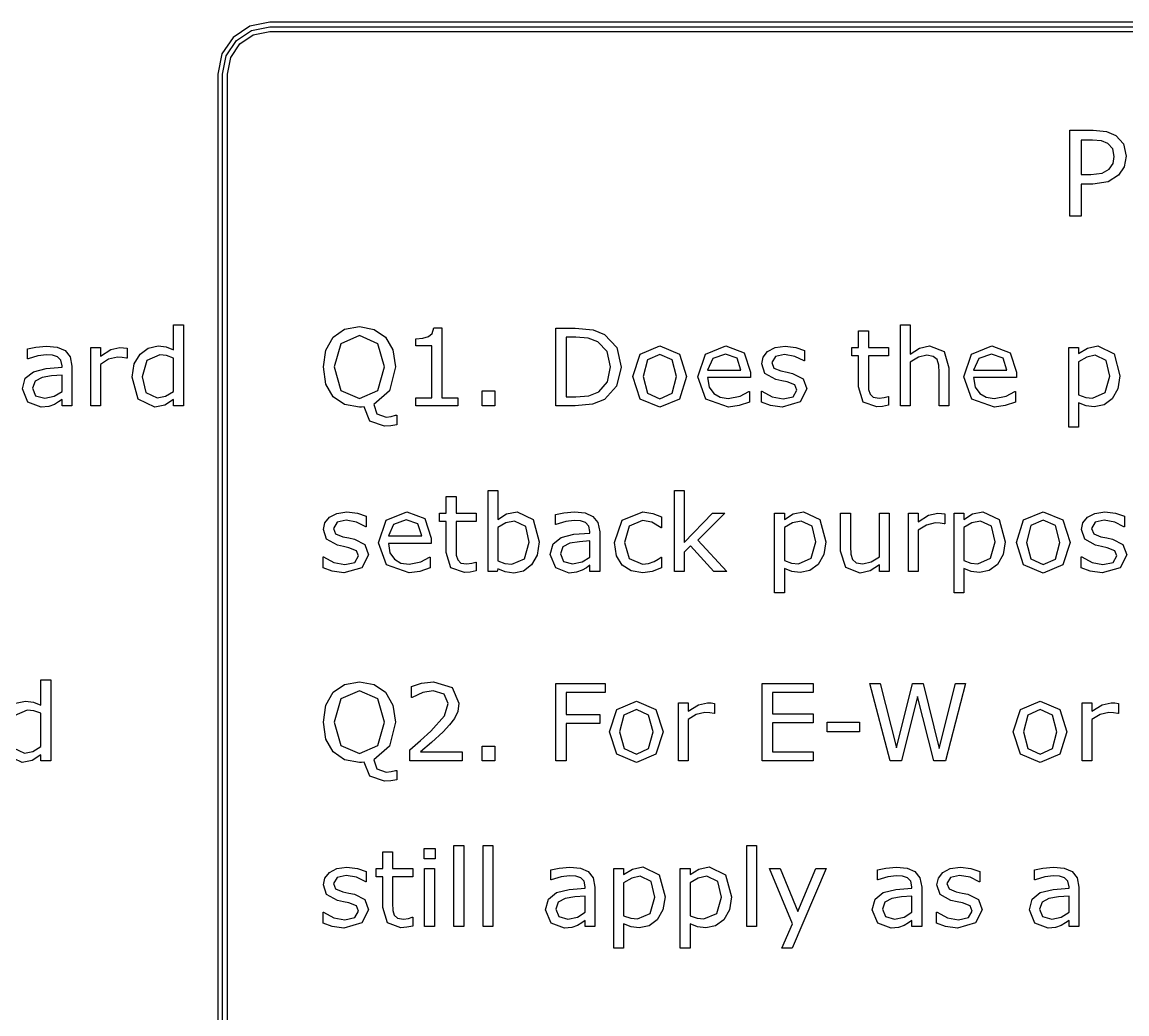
# Model space of a CAD drawing. Header units: inches. Extents: x -33163 to 19162, y -8858 to 30669.
# Drawn here: x 7019 to 7891, y 23591 to 24374 of the extents above; entities that cross this region are included whole.
import ezdxf

# ---------------------------------------------------------------- set-up
doc = ezdxf.new("R2010")
doc.units = ezdxf.units.IN
doc.layers.add('Layer 1', color=7, linetype='Continuous')
doc.layers.add('SOLID-2', color=253, linetype='Continuous')

# ---------------------------------------------------------------- blocks, each defined once
blk = doc.blocks.new('A$C0f725650')
at = {"layer": 'Layer 1', "color": 7}
for points in [[(112.21704, 118.63912), (111.763808, 118.547642), (111.393737, 118.298155), (111.14425, 117.928084), (111.052772, 117.474852), (111.052772, 72.495742), (111.14425, 72.04251), (111.393737, 71.672439), (111.763808, 71.422952), (112.21704, 71.331474), (191.59194, 71.331474), (192.045172, 71.422952), (192.415243, 71.672439), (192.66473, 72.04251), (192.756208, 72.495742), (192.756208, 117.474852), (192.66473, 117.928084), (192.415243, 118.298155), (192.045172, 118.547642), (191.59194, 118.63912), (112.21704, 118.63912)], [(112.21704, 118.533184), (191.59194, 118.533184), (192.004656, 118.45027), (192.340974, 118.223886), (192.567358, 117.887568), (192.650272, 117.474852), (192.650272, 72.495742), (192.567358, 72.083026), (192.340974, 71.746708), (192.004656, 71.520324), (191.59194, 71.43741), (112.21704, 71.43741), (111.804324, 71.520324), (111.468006, 71.746708), (111.241622, 72.083026), (111.158708, 72.495742), (111.158708, 117.474852), (111.241622, 117.887568), (111.468006, 118.223886), (111.804324, 118.45027), (112.21704, 118.533184), (112.21704, 118.533184)], [(112.21704, 118.427248), (191.59194, 118.427248), (191.964141, 118.352899), (192.266706, 118.149618), (192.469987, 117.847053), (192.544336, 117.474852), (192.544336, 72.495742), (192.469987, 72.123541), (192.266706, 71.820976), (191.964141, 71.617695), (191.59194, 71.543346), (112.21704, 71.543346), (111.844839, 71.617695), (111.542274, 71.820976), (111.338993, 72.123541), (111.264644, 72.495742), (111.264644, 117.474852), (111.338993, 117.847053), (111.542274, 118.149618), (111.844839, 118.352899), (112.21704, 118.427248), (112.21704, 118.427248)], [(131.341171, 115.642149), (131.295953, 115.404437), (131.17193, 115.215819), (130.936803, 115.065959), (130.594449, 115.016865), (130.33865, 115.016865), (130.33865, 114.299856), (130.082851, 114.299856), (130.082851, 116.223509), (130.604783, 116.223509), (130.898047, 116.193794), (131.111211, 116.103362), (131.280452, 115.919911), (131.341171, 115.642149), (131.341171, 115.642149)], [(131.075037, 115.635693), (131.040157, 115.80881), (130.934221, 115.928957), (130.792111, 115.9858), (130.591864, 116.003898), (130.33865, 116.003898), (130.33865, 115.235212), (130.554399, 115.235212), (130.806321, 115.262343), (130.963934, 115.351483), (131.049201, 115.481965), (131.075024, 115.635704), (131.075037, 115.635693)], [(110.282922, 110.066528), (110.064332, 110.066528), (110.064332, 110.202566), (109.867831, 110.075831), (109.645754, 110.030484), (109.276009, 110.209543), (109.139971, 110.706022), (109.18648, 111.000191), (109.314379, 111.219946), (109.498087, 111.35482), (109.716678, 111.401328), (109.898063, 111.379235), (110.064332, 111.31296), (110.064332, 111.875715), (110.282922, 111.875715), (110.282922, 110.066528)], [(115.052005, 109.642137), (114.913641, 109.617716), (114.77528, 109.609567), (114.449718, 109.721186), (114.317168, 110.038609), (114.262521, 110.032788), (114.212522, 110.030407), (113.879986, 110.09087), (113.626513, 110.266439), (113.464895, 110.548979), (113.409084, 110.931513), (113.464895, 111.31056), (113.627675, 111.598913), (113.881148, 111.773321), (114.212522, 111.833784), (114.546222, 111.77216), (114.798534, 111.598913), (114.960152, 111.314047), (115.017125, 110.931513), (114.886899, 110.396664), (114.539248, 110.092031), (114.602033, 109.886231), (114.813647, 109.812978), (114.926431, 109.828086), (115.020612, 109.853671), (115.052005, 109.853671), (115.052005, 109.642137)], [(116.410061, 110.066528), (115.472908, 110.066528), (115.472908, 110.243262), (115.833353, 110.243262), (115.833353, 111.403654), (115.472908, 111.403654), (115.472908, 111.561784), (115.629878, 111.5734), (115.756613, 111.609444), (115.84033, 111.682696), (115.876374, 111.803619), (116.056594, 111.803619), (116.056594, 110.243251), (116.410061, 110.243251), (116.410061, 110.066528)], [(120.062159, 110.930429), (119.958678, 110.502548), (119.685438, 110.204892), (119.420339, 110.099085), (119.03664, 110.066528), (118.599459, 110.066528), (118.599459, 111.797816), (119.031989, 111.797816), (119.43429, 111.760608), (119.687763, 111.660614), (119.963326, 111.366448), (120.062159, 110.930429), (120.062159, 110.930429)], [(127.382633, 110.066528), (127.164043, 110.066528), (127.164043, 110.806016), (127.153565, 110.973447), (127.115198, 111.096695), (127.031481, 111.168786), (126.88963, 111.193207), (126.702433, 111.149024), (126.515235, 111.036241), (126.515235, 110.066528), (126.296644, 110.066528), (126.296644, 111.875717), (126.515235, 111.875717), (126.515235, 111.221107), (126.726848, 111.353658), (126.951255, 111.401328), (127.272165, 111.274593), (127.382623, 110.9095), (127.382633, 110.066528)], [(114.777603, 110.93159), (114.626452, 111.451326), (114.213687, 111.635034), (113.798595, 111.451326), (113.648603, 110.93159), (113.802083, 110.409531), (114.213687, 110.229307), (114.624126, 110.409531), (114.777603, 110.93159), (114.777603, 110.93159)], [(119.821476, 110.933921), (119.750549, 111.276924), (119.538935, 111.496676), (119.321506, 111.576905), (119.045943, 111.600162), (118.829678, 111.600162), (118.829678, 110.264198), (119.045943, 110.264198), (119.33546, 110.288619), (119.563351, 110.37931), (119.756364, 110.596739), (119.821476, 110.933926), (119.821476, 110.933921)], [(126.032718, 110.078162), (125.897841, 110.051418), (125.76878, 110.040967), (125.466473, 110.147938), (125.362992, 110.490938), (125.362992, 111.181595), (125.215325, 111.181595), (125.215325, 111.365302), (125.362992, 111.365302), (125.362992, 111.738536), (125.581582, 111.738536), (125.581582, 111.365302), (126.032718, 111.365302), (126.032718, 111.181595), (125.581582, 111.181595), (125.581582, 110.58977), (125.586239, 110.429314), (125.618793, 110.322345), (125.688559, 110.253744), (125.825758, 110.232816), (125.93738, 110.247923), (126.021094, 110.274665), (126.03271, 110.274665), (126.032718, 110.078162)], [(107.792381, 110.066528), (107.574952, 110.066528), (107.574952, 110.204892), (107.495887, 110.149081), (107.400545, 110.093269), (107.274971, 110.049087), (107.108702, 110.030487), (106.811046, 110.146758), (106.688962, 110.443252), (106.751747, 110.681609), (106.933132, 110.825786), (107.217998, 110.896713), (107.574952, 110.924616), (107.574952, 110.958337), (107.548208, 111.081585), (107.473794, 111.158322), (107.362175, 111.194369), (107.226137, 111.203682), (107.034288, 111.180425), (106.815697, 111.115314), (106.804082, 111.115314), (106.804082, 111.337392), (106.988954, 111.375761), (107.227312, 111.39669), (107.465669, 111.373433), (107.642403, 111.296693), (107.754025, 111.15833), (107.792395, 110.947878), (107.792381, 110.066528)], [(109.023698, 111.126926), (109.012083, 111.126926), (108.91674, 111.143198), (108.808608, 111.149019), (108.613269, 111.103672), (108.431886, 110.988563), (108.431886, 110.066528), (108.213296, 110.066528), (108.213296, 111.365284), (108.431886, 111.365284), (108.431886, 111.173435), (108.660941, 111.321101), (108.864416, 111.365284), (108.946969, 111.361791), (109.023708, 111.35134), (109.023698, 111.126926)], [(121.523694, 110.71533), (121.360915, 110.2142), (120.924895, 110.030489), (120.48655, 110.2142), (120.324932, 110.71533), (120.48655, 111.216461), (120.924895, 111.401333), (121.360915, 111.216461), (121.523694, 110.71533), (121.523694, 110.71533)], [(122.949188, 110.693238), (121.992271, 110.693238), (122.028315, 110.48395), (122.127147, 110.338609), (122.270159, 110.254893), (122.45387, 110.22699), (122.720133, 110.279311), (122.91198, 110.383956), (122.923595, 110.383956), (122.923595, 110.145599), (122.698027, 110.067695), (122.456182, 110.036302), (121.951562, 110.21071), (121.77018, 110.708353), (121.943423, 111.214136), (122.401536, 111.401333), (122.80616, 111.247854), (122.949175, 110.811834), (122.949188, 110.693238)], [(124.208413, 110.440929), (124.060746, 110.149086), (123.659609, 110.035141), (123.39451, 110.068859), (123.193358, 110.144434), (123.193358, 110.389769), (123.204974, 110.389769), (123.43519, 110.265357), (123.678199, 110.220013), (123.903766, 110.266521), (123.985157, 110.413023), (123.940975, 110.529294), (123.771216, 110.596734), (123.649132, 110.621155), (123.513094, 110.651386), (123.270085, 110.783937), (123.199158, 111.000202), (123.231715, 111.151355), (123.332873, 111.278091), (123.497978, 111.364133), (123.723546, 111.396687), (123.958413, 111.36762), (124.15724, 111.299019), (124.15724, 111.065313), (124.145624, 111.065313), (123.942149, 111.168797), (123.707279, 111.211815), (123.504968, 111.165307), (123.422413, 111.029269), (123.472411, 110.908346), (123.630542, 110.842071), (123.765416, 110.814165), (123.89099, 110.78858), (124.12586, 110.668822), (124.208413, 110.440929), (124.208413, 110.440929)], [(128.890677, 110.693233), (127.933762, 110.693233), (127.969806, 110.483945), (128.068636, 110.338604), (128.211651, 110.254887), (128.395359, 110.226984), (128.661622, 110.279306), (128.853471, 110.383951), (128.865087, 110.383951), (128.865087, 110.145593), (128.639522, 110.06769), (128.397674, 110.036297), (127.893056, 110.210705), (127.711671, 110.708348), (127.884918, 111.21413), (128.343027, 111.401328), (128.747654, 111.247849), (128.890666, 110.811829), (128.890677, 110.693233)], [(131.202161, 110.731602), (131.156817, 110.442085), (131.028918, 110.221169), (130.847533, 110.087457), (130.627778, 110.040948), (130.44407, 110.063041), (130.277801, 110.131639), (130.277801, 109.587487), (130.05921, 109.587487), (130.05921, 111.365284), (130.277801, 111.365284), (130.277801, 111.229246), (130.473137, 111.351332), (130.705682, 111.401328), (131.070775, 111.223433), (131.202161, 110.731602), (131.202161, 110.731602)], [(110.064332, 110.386277), (110.064332, 111.131578), (109.906201, 111.186225), (109.753886, 111.201332), (109.467856, 111.073433), (109.365539, 110.710666), (109.444602, 110.358363), (109.698075, 110.238602), (109.886437, 110.279298), (110.064332, 110.386269), (110.064332, 110.386277)], [(121.298129, 110.71533), (121.199297, 111.089726), (120.924895, 111.212974), (120.648168, 111.089726), (120.5505, 110.71533), (120.649332, 110.344422), (120.924895, 110.218848), (121.198135, 110.343261), (121.298129, 110.71533), (121.298129, 110.71533)], [(122.73641, 110.860669), (122.649206, 111.126932), (122.38992, 111.221113), (122.109706, 111.117632), (121.992271, 110.860669), (122.73641, 110.860669)], [(128.677902, 110.860663), (128.590698, 111.126926), (128.331412, 111.221107), (128.051195, 111.117626), (127.933762, 110.860663), (128.677902, 110.860663)], [(130.976594, 110.725782), (130.896367, 111.076923), (130.649871, 111.193194), (130.460347, 111.152498), (130.277801, 111.04553), (130.277801, 110.309529), (130.437093, 110.252556), (130.589408, 110.237449), (130.874274, 110.360697), (130.976594, 110.725789), (130.976594, 110.725782)], [(107.574952, 110.386277), (107.574952, 110.747882), (107.338921, 110.730446), (107.124979, 110.696728), (106.972664, 110.613011), (106.914527, 110.45837), (106.981966, 110.289775), (107.187767, 110.233964), (107.398219, 110.278147), (107.574952, 110.386282), (107.574952, 110.386277)], [(117.235589, 110.066528), (116.957701, 110.066528), (116.957701, 110.397902), (117.235589, 110.397902), (117.235589, 110.066528)], [(118.230877, 107.021627), (118.184368, 106.728623), (118.06112, 106.510032), (117.879735, 106.371669), (117.662309, 106.326322), (117.469296, 106.353063), (117.306516, 106.422829), (117.292565, 106.362366), (117.087926, 106.362366), (117.087926, 108.171555), (117.306516, 108.171555), (117.306516, 107.525084), (117.501853, 107.648332), (117.734397, 107.697166), (118.097164, 107.520433), (118.230877, 107.021627), (118.230877, 107.021627)], [(122.421313, 106.362366), (122.13296, 106.362366), (121.612062, 106.930936), (121.470211, 106.79606), (121.470211, 106.362366), (121.251618, 106.362366), (121.251618, 108.171555), (121.470211, 108.171555), (121.470211, 107.011163), (122.101567, 107.661122), (122.37713, 107.661122), (121.77368, 107.061159), (122.421313, 106.362366)], [(116.823988, 106.373994), (116.689112, 106.34725), (116.560051, 106.336799), (116.257744, 106.44377), (116.154263, 106.78677), (116.154263, 107.477427), (116.006596, 107.477427), (116.006596, 107.661135), (116.154263, 107.661135), (116.154263, 108.034369), (116.372853, 108.034369), (116.372853, 107.661135), (116.823988, 107.661135), (116.823988, 107.477427), (116.372853, 107.477427), (116.372853, 106.885603), (116.37751, 106.725146), (116.410067, 106.618178), (116.479829, 106.549577), (116.617029, 106.528648), (116.728651, 106.543756), (116.812365, 106.570498), (116.82398, 106.570498), (116.823988, 106.373994)], [(114.418323, 106.736762), (114.270659, 106.444919), (113.869522, 106.330973), (113.604421, 106.364692), (113.403271, 106.440267), (113.403271, 106.685602), (113.414887, 106.685602), (113.645106, 106.56119), (113.888114, 106.515845), (114.113682, 106.562354), (114.19507, 106.708856), (114.150888, 106.825127), (113.981131, 106.892567), (113.859045, 106.916988), (113.723007, 106.947219), (113.48, 107.07977), (113.409074, 107.296034), (113.441631, 107.447188), (113.542786, 107.573923), (113.707894, 107.659966), (113.933459, 107.69252), (114.168329, 107.663453), (114.367153, 107.594852), (114.367153, 107.361146), (114.355537, 107.361146), (114.152062, 107.464629), (113.917192, 107.507648), (113.714879, 107.46114), (113.632326, 107.325102), (113.682324, 107.204179), (113.840452, 107.137904), (113.975329, 107.109998), (114.100903, 107.084413), (114.33577, 106.964655), (114.418323, 106.736762), (114.418323, 106.736762)], [(115.818237, 106.989071), (114.86132, 106.989071), (114.897364, 106.779783), (114.996196, 106.634442), (115.139208, 106.550725), (115.322919, 106.522822), (115.589182, 106.575144), (115.781029, 106.679789), (115.792644, 106.679789), (115.792644, 106.441431), (115.567076, 106.363528), (115.325231, 106.332135), (114.820611, 106.506543), (114.639229, 107.004186), (114.812472, 107.509968), (115.270584, 107.697166), (115.675209, 107.543687), (115.818224, 107.107667), (115.818237, 106.989071)], [(119.580792, 106.362366), (119.363366, 106.362366), (119.363366, 106.50073), (119.284301, 106.444919), (119.188958, 106.389107), (119.063384, 106.344925), (118.897115, 106.326325), (118.599459, 106.442596), (118.477373, 106.73909), (118.540161, 106.977447), (118.721543, 107.121624), (119.006409, 107.192551), (119.363366, 107.220454), (119.363366, 107.254175), (119.336622, 107.377423), (119.262208, 107.45416), (119.150588, 107.490207), (119.01455, 107.49952), (118.822701, 107.476263), (118.604111, 107.411152), (118.592495, 107.411152), (118.592495, 107.63323), (118.777368, 107.671599), (119.015725, 107.692528), (119.254083, 107.669271), (119.430816, 107.592531), (119.542436, 107.454168), (119.580806, 107.243716), (119.580792, 106.362366)], [(120.962103, 106.443757), (120.753975, 106.362366), (120.545848, 106.333299), (120.287726, 106.373994), (120.086575, 106.499566), (119.955188, 106.711182), (119.908679, 107.009999), (120.083087, 107.509968), (120.545848, 107.691353), (120.764441, 107.65996), (120.962103, 107.583221), (120.962103, 107.340212), (120.950488, 107.340212), (120.743524, 107.459973), (120.536561, 107.50183), (120.242393, 107.376256), (120.135422, 107.009999), (120.240067, 106.648393), (120.536561, 106.522822), (120.671435, 106.540258), (120.794683, 106.585605), (120.884213, 106.636765), (120.950488, 106.684438), (120.962103, 106.684438), (120.962103, 106.443757)], [(124.631642, 107.02744), (124.586295, 106.737923), (124.458396, 106.517007), (124.277011, 106.383295), (124.057259, 106.336786), (123.873548, 106.358879), (123.707279, 106.427477), (123.707279, 105.883325), (123.488689, 105.883325), (123.488689, 107.661122), (123.707279, 107.661122), (123.707279, 107.525084), (123.902618, 107.64717), (124.13516, 107.697166), (124.500253, 107.519271), (124.631642, 107.02744), (124.631642, 107.02744)], [(126.048995, 106.362366), (125.830404, 106.362366), (125.830404, 106.506543), (125.618788, 106.37283), (125.395546, 106.326322), (125.076962, 106.450731), (124.963016, 106.818153), (124.963016, 107.661122), (125.181607, 107.661122), (125.181607, 106.921634), (125.19092, 106.751877), (125.230452, 106.632116), (125.311843, 106.557702), (125.457181, 106.534445), (125.642053, 106.578628), (125.830415, 106.691412), (125.830415, 107.661119), (126.049005, 107.661119), (126.048995, 106.362366)], [(127.289616, 107.422764), (127.278001, 107.422764), (127.182659, 107.439036), (127.074526, 107.444857), (126.87919, 107.39951), (126.697805, 107.284401), (126.697805, 106.362366), (126.479215, 106.362366), (126.479215, 107.661122), (126.697805, 107.661122), (126.697805, 107.469273), (126.92686, 107.616939), (127.130335, 107.661122), (127.21289, 107.657629), (127.28963, 107.647178), (127.289616, 107.422764)], [(128.638368, 107.02744), (128.593021, 106.737923), (128.465124, 106.517007), (128.283739, 106.383295), (128.063985, 106.336786), (127.880277, 106.358879), (127.714008, 106.427477), (127.714008, 105.883325), (127.495417, 105.883325), (127.495417, 107.661122), (127.714008, 107.661122), (127.714008, 107.525084), (127.909344, 107.64717), (128.141889, 107.697166), (128.506981, 107.519271), (128.638368, 107.02744), (128.638368, 107.02744)], [(130.085952, 107.011142), (129.923172, 106.510011), (129.487153, 106.326301), (129.048808, 106.510011), (128.88719, 107.011142), (129.048808, 107.512273), (129.487153, 107.697145), (129.923172, 107.512273), (130.085952, 107.011142), (130.085952, 107.011142)], [(131.352154, 106.73674), (131.204487, 106.444897), (130.80335, 106.330952), (130.538251, 106.364671), (130.337099, 106.440246), (130.337099, 106.685581), (130.348715, 106.685581), (130.578931, 106.561168), (130.82194, 106.515824), (131.047507, 106.562333), (131.128898, 106.708835), (131.084716, 106.825106), (130.914957, 106.892545), (130.792873, 106.916966), (130.656835, 106.947198), (130.413826, 107.079748), (130.342899, 107.296013), (130.375456, 107.447167), (130.476614, 107.573902), (130.641719, 107.659945), (130.867287, 107.692499), (131.102154, 107.663432), (131.300981, 107.594831), (131.300981, 107.361124), (131.289365, 107.361124), (131.08589, 107.464608), (130.85102, 107.507627), (130.648709, 107.461118), (130.566154, 107.32508), (130.616152, 107.204158), (130.774283, 107.137883), (130.909157, 107.109977), (131.034731, 107.084392), (131.269601, 106.964634), (131.352154, 106.73674), (131.352154, 106.73674)], [(115.605459, 107.156501), (115.518255, 107.422764), (115.258969, 107.516945), (114.978755, 107.413464), (114.86132, 107.156501), (115.605459, 107.156501)], [(118.005309, 107.015807), (117.928569, 107.368109), (117.680912, 107.489032), (117.487901, 107.447175), (117.306516, 107.341368), (117.306516, 106.597228), (117.465808, 106.539092), (117.618124, 106.52282), (117.901828, 106.641416), (118.005309, 107.015812), (118.005309, 107.015807)], [(124.406075, 107.02162), (124.325845, 107.372761), (124.079349, 107.489032), (123.889828, 107.448336), (123.707279, 107.341368), (123.707279, 106.605367), (123.866574, 106.548394), (124.018889, 106.533287), (124.303755, 106.656535), (124.406075, 107.021627), (124.406075, 107.02162)], [(128.4128, 107.02162), (128.332574, 107.372761), (128.086077, 107.489032), (127.896554, 107.448336), (127.714008, 107.341368), (127.714008, 106.605367), (127.8733, 106.548394), (128.025615, 106.533287), (128.310481, 106.656535), (128.4128, 107.021627), (128.4128, 107.02162)], [(129.860384, 107.011142), (129.761555, 107.385538), (129.487153, 107.508786), (129.210426, 107.385538), (129.112757, 107.011142), (129.21159, 106.640234), (129.487153, 106.51466), (129.76039, 106.639072), (129.860384, 107.011142), (129.860384, 107.011142)], [(119.363366, 106.682115), (119.363366, 107.04372), (119.127334, 107.026284), (118.913392, 106.992566), (118.761077, 106.908849), (118.70294, 106.754208), (118.770377, 106.585613), (118.976181, 106.529802), (119.186632, 106.573985), (119.363366, 106.68212), (119.363366, 106.682115)], [(107.319154, 102.129038), (107.100563, 102.129038), (107.100563, 102.265076), (106.904063, 102.138341), (106.681985, 102.092994), (106.312241, 102.272053), (106.176203, 102.768532), (106.222711, 103.062701), (106.35061, 103.282456), (106.534318, 103.41733), (106.752909, 103.463838), (106.934294, 103.441745), (107.100563, 103.37547), (107.100563, 103.938225), (107.319154, 103.938225), (107.319154, 102.129038)], [(115.052005, 101.704647), (114.913641, 101.680226), (114.77528, 101.672077), (114.449718, 101.783696), (114.317168, 102.101119), (114.262521, 102.095298), (114.212522, 102.092917), (113.879986, 102.15338), (113.626513, 102.328949), (113.464895, 102.611489), (113.409084, 102.994023), (113.464895, 103.37307), (113.627675, 103.661423), (113.881148, 103.835831), (114.212522, 103.896294), (114.546222, 103.83467), (114.798534, 103.661423), (114.960152, 103.376557), (115.017125, 102.994023), (114.886899, 102.459174), (114.539248, 102.154541), (114.602033, 101.948741), (114.813647, 101.875488), (114.926431, 101.890596), (115.020612, 101.916181), (115.052005, 101.916181), (115.052005, 101.704647)], [(116.508891, 102.129038), (115.33687, 102.129038), (115.33687, 102.372047), (115.581044, 102.581335), (115.810098, 102.789461), (116.115893, 103.132464), (116.198445, 103.408027), (116.108916, 103.618479), (115.861258, 103.695219), (115.632201, 103.658013), (115.39152, 103.544065), (115.379905, 103.544065), (115.379905, 103.788238), (115.59966, 103.862652), (115.867084, 103.89637), (116.284501, 103.767307), (116.435655, 103.419655), (116.410069, 103.234783), (116.336817, 103.073165), (116.229846, 102.931315), (116.082182, 102.776671), (115.825222, 102.539478), (115.577562, 102.327862), (116.508899, 102.327862), (116.508891, 102.129038)], [(114.777603, 102.9941), (114.626452, 103.513836), (114.213687, 103.697544), (113.798595, 103.513836), (113.648603, 102.9941), (113.802083, 102.472041), (114.213687, 102.291817), (114.624126, 102.472041), (114.777603, 102.9941), (114.777603, 102.9941)], [(119.705205, 103.655687), (118.829678, 103.655687), (118.829678, 103.167346), (119.581957, 103.167346), (119.581957, 102.962707), (118.829678, 102.962707), (118.829678, 102.129038), (118.599459, 102.129038), (118.599459, 103.860326), (119.705205, 103.860326), (119.705205, 103.655687)], [(124.349102, 102.129038), (123.208474, 102.129038), (123.208474, 103.860326), (124.349102, 103.860326), (124.349102, 103.655687), (123.438693, 103.655687), (123.438693, 103.181298), (124.349102, 103.181298), (124.349102, 102.976659), (123.438693, 102.976659), (123.438693, 102.333677), (124.349102, 102.333677), (124.349102, 102.129038)], [(127.752377, 103.860326), (127.302404, 102.129038), (127.043118, 102.129038), (126.679189, 103.566158), (126.323396, 102.129038), (126.069923, 102.129038), (125.611814, 103.860326), (125.847846, 103.860326), (126.211774, 102.420881), (126.569893, 103.860326), (126.803599, 103.860326), (127.165204, 102.406927), (127.52681, 103.860326), (127.752377, 103.860326)], [(120.999309, 102.777835), (120.83653, 102.276704), (120.40051, 102.092994), (119.962165, 102.276704), (119.800547, 102.777835), (119.962165, 103.278966), (120.40051, 103.463838), (120.83653, 103.278966), (120.999309, 102.777835), (120.999309, 102.777835)], [(122.148076, 103.189436), (122.13646, 103.189436), (122.041118, 103.205708), (121.932985, 103.211529), (121.737649, 103.166182), (121.556264, 103.051073), (121.556264, 102.129038), (121.337674, 102.129038), (121.337674, 103.427794), (121.556264, 103.427794), (121.556264, 103.235945), (121.785319, 103.383611), (121.988797, 103.427794), (122.071349, 103.424301), (122.148089, 103.41385), (122.148076, 103.189436)], [(130.018515, 102.777835), (129.855736, 102.276704), (129.419716, 102.092994), (128.981371, 102.276704), (128.819753, 102.777835), (128.981371, 103.278966), (129.419716, 103.463838), (129.855736, 103.278966), (130.018515, 102.777835), (130.018515, 102.777835)], [(131.167281, 103.189436), (131.155666, 103.189436), (131.060324, 103.205708), (130.952191, 103.211529), (130.756855, 103.166182), (130.57547, 103.051073), (130.57547, 102.129038), (130.35688, 102.129038), (130.35688, 103.427794), (130.57547, 103.427794), (130.57547, 103.235945), (130.804525, 103.383611), (131.008002, 103.427794), (131.090555, 103.424301), (131.167295, 103.41385), (131.167281, 103.189436)], [(107.100563, 102.448787), (107.100563, 103.194088), (106.942432, 103.248735), (106.790117, 103.263842), (106.504087, 103.135943), (106.40177, 102.773176), (106.480833, 102.420873), (106.734306, 102.301112), (106.922668, 102.341808), (107.100563, 102.448779), (107.100563, 102.448787)], [(120.773742, 102.777835), (120.674912, 103.152231), (120.40051, 103.275479), (120.123783, 103.152231), (120.026115, 102.777835), (120.124944, 102.406927), (120.40051, 102.281353), (120.673748, 102.405765), (120.773742, 102.777835), (120.773742, 102.777835)], [(129.792947, 102.777835), (129.694118, 103.152231), (129.419716, 103.275479), (129.142989, 103.152231), (129.04532, 102.777835), (129.14415, 102.406927), (129.419716, 102.281353), (129.692954, 102.405765), (129.792947, 102.777835), (129.792947, 102.777835)], [(125.385082, 102.781322), (124.659548, 102.781322), (124.659548, 102.991774), (125.385082, 102.991774), (125.385082, 102.781322)], [(117.235589, 102.129038), (116.957701, 102.129038), (116.957701, 102.460412), (117.235589, 102.460412), (117.235589, 102.129038)], [(116.543774, 98.424876), (116.325183, 98.424876), (116.325183, 100.234065), (116.543774, 100.234065), (116.543774, 98.424876)], [(117.19722, 98.424876), (116.978629, 98.424876), (116.978629, 100.234065), (117.19722, 100.234065), (117.19722, 98.424876)], [(123.085226, 98.424868), (122.866635, 98.424868), (122.866635, 100.234058), (123.085226, 100.234058), (123.085226, 98.424868)], [(115.405472, 98.436504), (115.270598, 98.40976), (115.141534, 98.399309), (114.839227, 98.50628), (114.735746, 98.84928), (114.735746, 99.539937), (114.588082, 99.539937), (114.588082, 99.723645), (114.735746, 99.723645), (114.735746, 100.096879), (114.954336, 100.096879), (114.954336, 99.723645), (115.405472, 99.723645), (115.405472, 99.539937), (114.954336, 99.539937), (114.954336, 98.948113), (114.958993, 98.787656), (114.99155, 98.680688), (115.061313, 98.612087), (115.198512, 98.591158), (115.310134, 98.606266), (115.393851, 98.633008), (115.405466, 98.633008), (115.405472, 98.436504)], [(115.904279, 99.941061), (115.657781, 99.941061), (115.657781, 100.16779), (115.904279, 100.16779), (115.904279, 99.941061)], [(114.418323, 98.799272), (114.270659, 98.507429), (113.869522, 98.393483), (113.604421, 98.427202), (113.403271, 98.502777), (113.403271, 98.748112), (113.414887, 98.748112), (113.645106, 98.6237), (113.888114, 98.578355), (114.113682, 98.624864), (114.19507, 98.771366), (114.150888, 98.887637), (113.981131, 98.955077), (113.859045, 98.979498), (113.723007, 99.009729), (113.48, 99.14228), (113.409074, 99.358544), (113.441631, 99.509698), (113.542786, 99.636433), (113.707894, 99.722476), (113.933459, 99.75503), (114.168329, 99.725963), (114.367153, 99.657362), (114.367153, 99.423656), (114.355537, 99.423656), (114.152062, 99.527139), (113.917192, 99.570158), (113.714879, 99.52365), (113.632326, 99.387612), (113.682324, 99.266689), (113.840452, 99.200414), (113.975329, 99.172508), (114.100903, 99.146923), (114.33577, 99.027165), (114.418323, 98.799272), (114.418323, 98.799272)], [(115.890325, 98.424876), (115.671735, 98.424876), (115.671735, 99.723632), (115.890325, 99.723632), (115.890325, 98.424876)], [(119.47615, 98.424876), (119.258721, 98.424876), (119.258721, 98.56324), (119.179655, 98.507429), (119.084313, 98.451617), (118.958739, 98.407435), (118.79247, 98.388835), (118.494814, 98.505106), (118.372728, 98.8016), (118.435516, 99.039957), (118.616901, 99.184134), (118.901767, 99.255061), (119.258721, 99.282964), (119.258721, 99.316685), (119.231977, 99.439933), (119.157563, 99.51667), (119.045943, 99.552717), (118.909905, 99.56203), (118.718056, 99.538773), (118.499465, 99.473662), (118.48785, 99.473662), (118.48785, 99.69574), (118.672722, 99.734109), (118.91108, 99.755038), (119.149437, 99.731781), (119.326171, 99.655041), (119.437793, 99.516678), (119.476163, 99.306226), (119.47615, 98.424876)], [(121.040005, 99.08995), (120.994658, 98.800433), (120.866758, 98.579517), (120.685376, 98.445805), (120.465621, 98.399296), (120.281913, 98.421389), (120.115644, 98.489987), (120.115644, 97.945835), (119.897054, 97.945835), (119.897054, 99.723632), (120.115644, 99.723632), (120.115644, 99.587594), (120.310981, 99.70968), (120.543523, 99.759676), (120.908618, 99.581781), (121.040005, 99.08995), (121.040005, 99.08995)], [(122.523633, 99.08995), (122.478286, 98.800433), (122.350389, 98.579517), (122.169004, 98.445805), (121.949249, 98.399296), (121.765541, 98.421389), (121.599272, 98.489987), (121.599272, 97.945835), (121.380682, 97.945835), (121.380682, 99.723632), (121.599272, 99.723632), (121.599272, 99.587594), (121.794609, 99.70968), (122.027153, 99.759676), (122.392246, 99.581781), (122.523633, 99.08995), (122.523633, 99.08995)], [(124.640942, 99.723624), (123.882851, 97.945827), (123.649145, 97.945827), (123.89099, 98.487654), (123.373579, 99.723624), (123.610775, 99.723624), (124.009586, 98.760894), (124.411887, 99.723624), (124.640942, 99.723624)], [(126.773367, 98.424876), (126.555941, 98.424876), (126.555941, 98.56324), (126.476876, 98.507429), (126.381533, 98.451617), (126.25596, 98.407435), (126.08969, 98.388835), (125.792034, 98.505106), (125.669948, 98.8016), (125.732736, 99.039957), (125.914118, 99.184134), (126.198984, 99.255061), (126.555941, 99.282964), (126.555941, 99.316685), (126.529197, 99.439933), (126.454783, 99.51667), (126.343163, 99.552717), (126.207125, 99.56203), (126.015276, 99.538773), (125.796686, 99.473662), (125.785071, 99.473662), (125.785071, 99.69574), (125.969943, 99.734109), (126.2083, 99.755038), (126.446658, 99.731781), (126.623391, 99.655041), (126.735011, 99.516678), (126.773381, 99.306226), (126.773367, 98.424876)], [(128.122122, 98.799272), (127.974455, 98.507429), (127.573318, 98.393483), (127.308219, 98.427202), (127.107067, 98.502777), (127.107067, 98.748112), (127.118683, 98.748112), (127.348902, 98.6237), (127.591908, 98.578355), (127.817475, 98.624864), (127.898866, 98.771366), (127.854684, 98.887637), (127.684927, 98.955077), (127.562841, 98.979498), (127.426803, 99.009729), (127.183794, 99.14228), (127.11287, 99.358544), (127.145424, 99.509698), (127.246582, 99.636433), (127.411687, 99.722476), (127.637255, 99.75503), (127.872125, 99.725963), (128.070949, 99.657362), (128.070949, 99.423656), (128.059333, 99.423656), (127.855859, 99.527139), (127.620991, 99.570158), (127.418677, 99.52365), (127.336125, 99.387612), (127.38612, 99.266689), (127.544251, 99.200414), (127.679125, 99.172508), (127.804699, 99.146923), (128.039569, 99.027165), (128.122122, 98.799272), (128.122122, 98.799272)], [(130.281288, 98.424876), (130.063862, 98.424876), (130.063862, 98.56324), (129.984797, 98.507429), (129.889454, 98.451617), (129.76388, 98.407435), (129.597611, 98.388835), (129.299955, 98.505106), (129.177869, 98.8016), (129.240657, 99.039957), (129.422042, 99.184134), (129.706908, 99.255061), (130.063862, 99.282964), (130.063862, 99.316685), (130.037118, 99.439933), (129.962704, 99.51667), (129.851084, 99.552717), (129.715046, 99.56203), (129.523197, 99.538773), (129.304607, 99.473662), (129.292991, 99.473662), (129.292991, 99.69574), (129.477863, 99.734109), (129.716221, 99.755038), (129.954578, 99.731781), (130.131312, 99.655041), (130.242932, 99.516678), (130.281301, 99.306226), (130.281288, 98.424876)], [(120.814437, 99.08413), (120.73421, 99.435271), (120.487714, 99.551542), (120.298191, 99.510846), (120.115644, 99.403878), (120.115644, 98.667877), (120.274936, 98.610904), (120.427252, 98.595797), (120.712118, 98.719045), (120.814437, 99.084137), (120.814437, 99.08413)], [(122.298065, 99.08413), (122.217838, 99.435271), (121.971342, 99.551542), (121.781819, 99.510846), (121.599272, 99.403878), (121.599272, 98.667877), (121.758564, 98.610904), (121.91088, 98.595797), (122.195746, 98.719045), (122.298065, 99.084137), (122.298065, 99.08413)], [(119.258721, 98.744625), (119.258721, 99.10623), (119.022689, 99.088794), (118.808747, 99.055076), (118.656432, 98.971359), (118.598295, 98.816718), (118.665735, 98.648123), (118.871535, 98.592312), (119.081987, 98.636495), (119.258721, 98.74463), (119.258721, 98.744625)], [(126.555941, 98.744625), (126.555941, 99.10623), (126.319909, 99.088794), (126.105967, 99.055076), (125.953652, 98.971359), (125.895515, 98.816718), (125.962952, 98.648123), (126.168756, 98.592312), (126.379208, 98.636495), (126.555941, 98.74463), (126.555941, 98.744625)], [(130.063862, 98.744625), (130.063862, 99.10623), (129.82783, 99.088794), (129.613888, 99.055076), (129.461573, 98.971359), (129.403436, 98.816718), (129.470876, 98.648123), (129.676676, 98.592312), (129.887128, 98.636495), (130.063862, 98.74463), (130.063862, 98.744625)]]:
    blk.add_lwpolyline(points, dxfattribs=at)

msp = doc.modelspace()

# ---------------------------------------------------------------- block references
at = {"layer": 'SOLID-2', "xscale": 35.3548193792485, "yscale": 35.3548193792485, "zscale": 35.3548193792485}
msp.add_blockref('A$C0f725650', (3247.20147, 20180.01122), dxfattribs=at)

doc.saveas('drawing.dxf')
